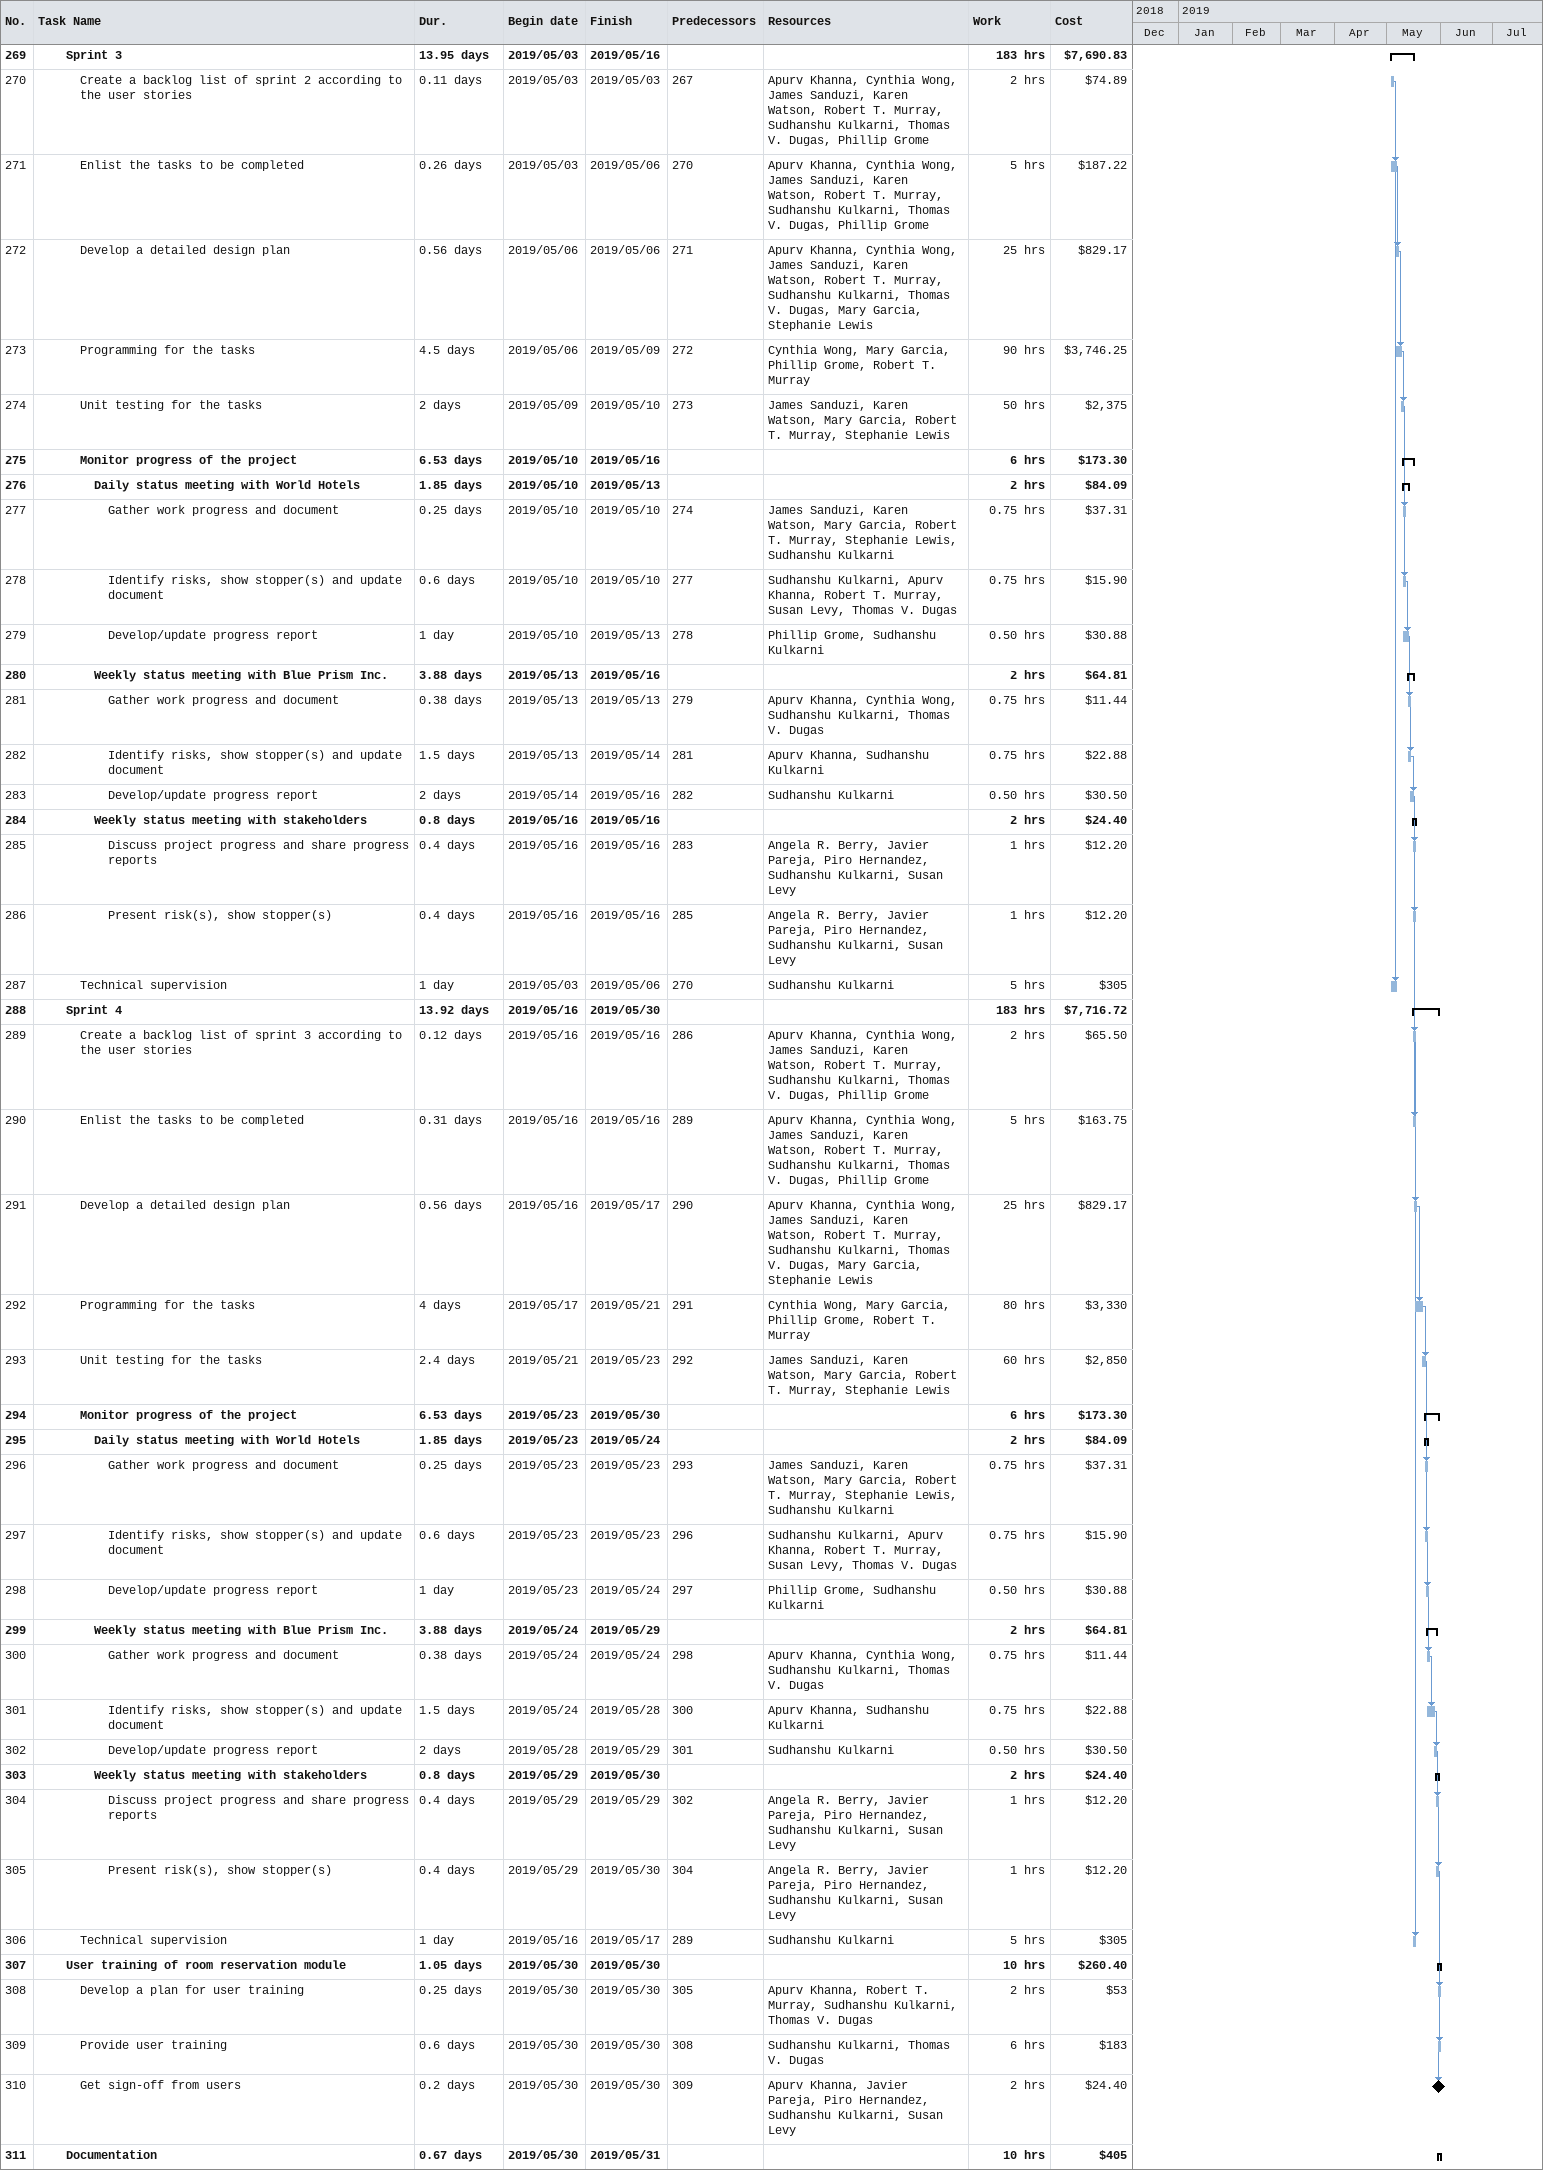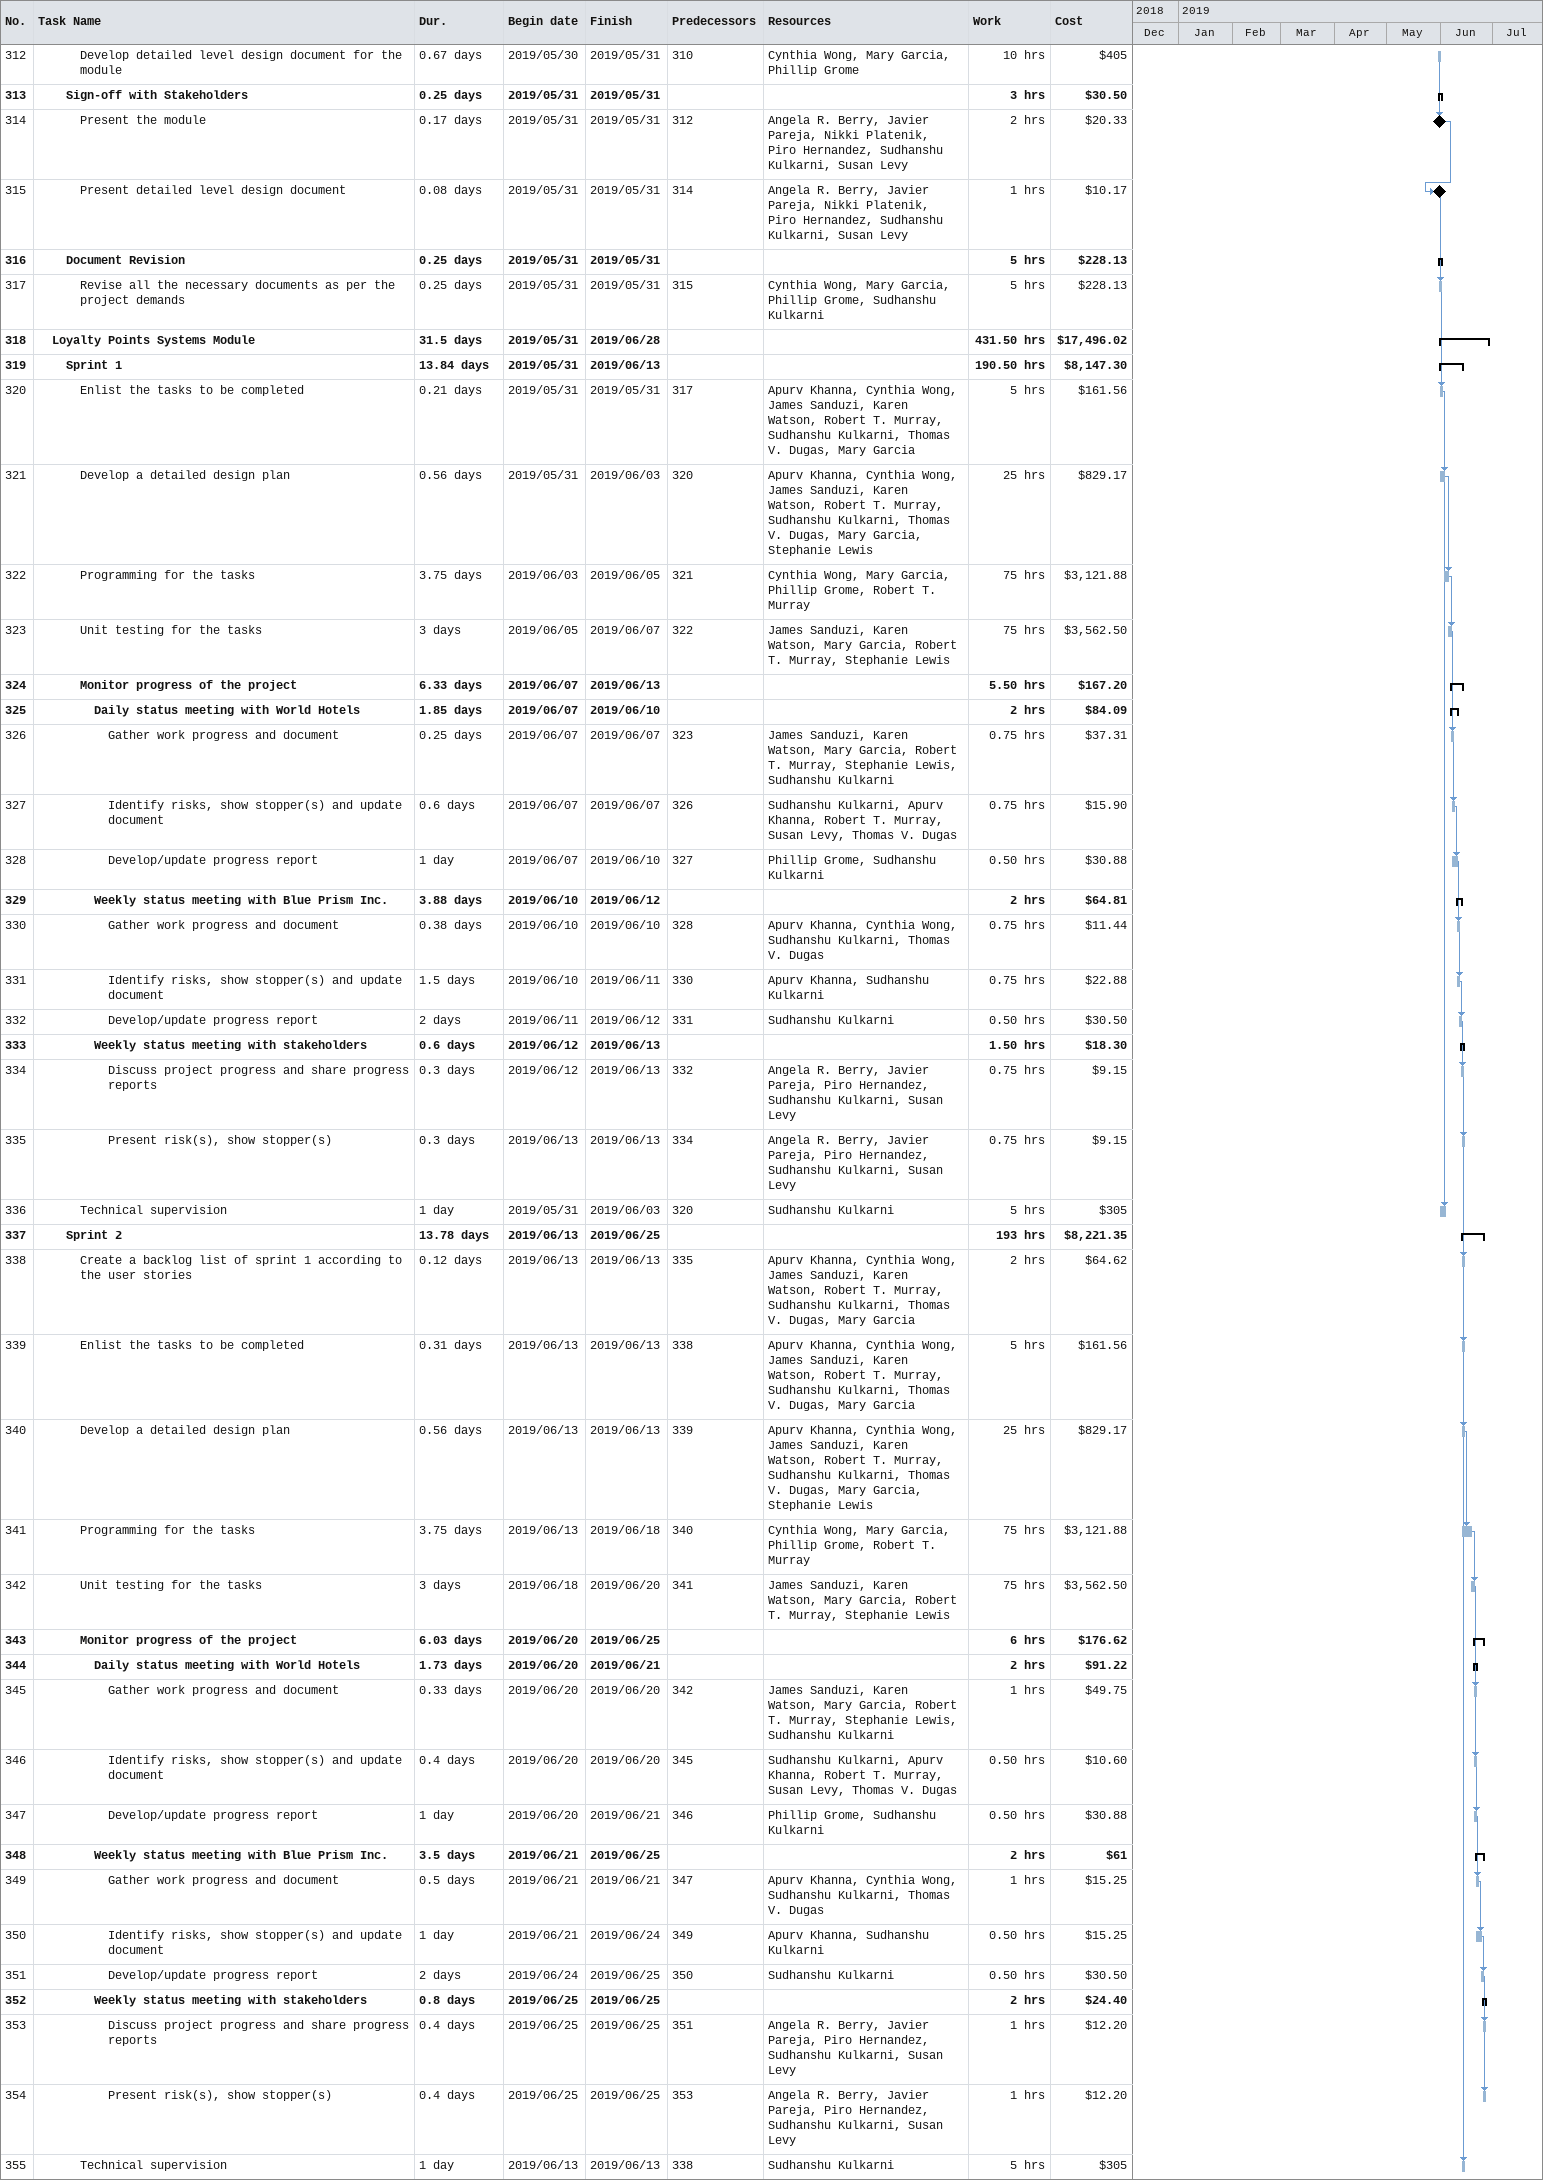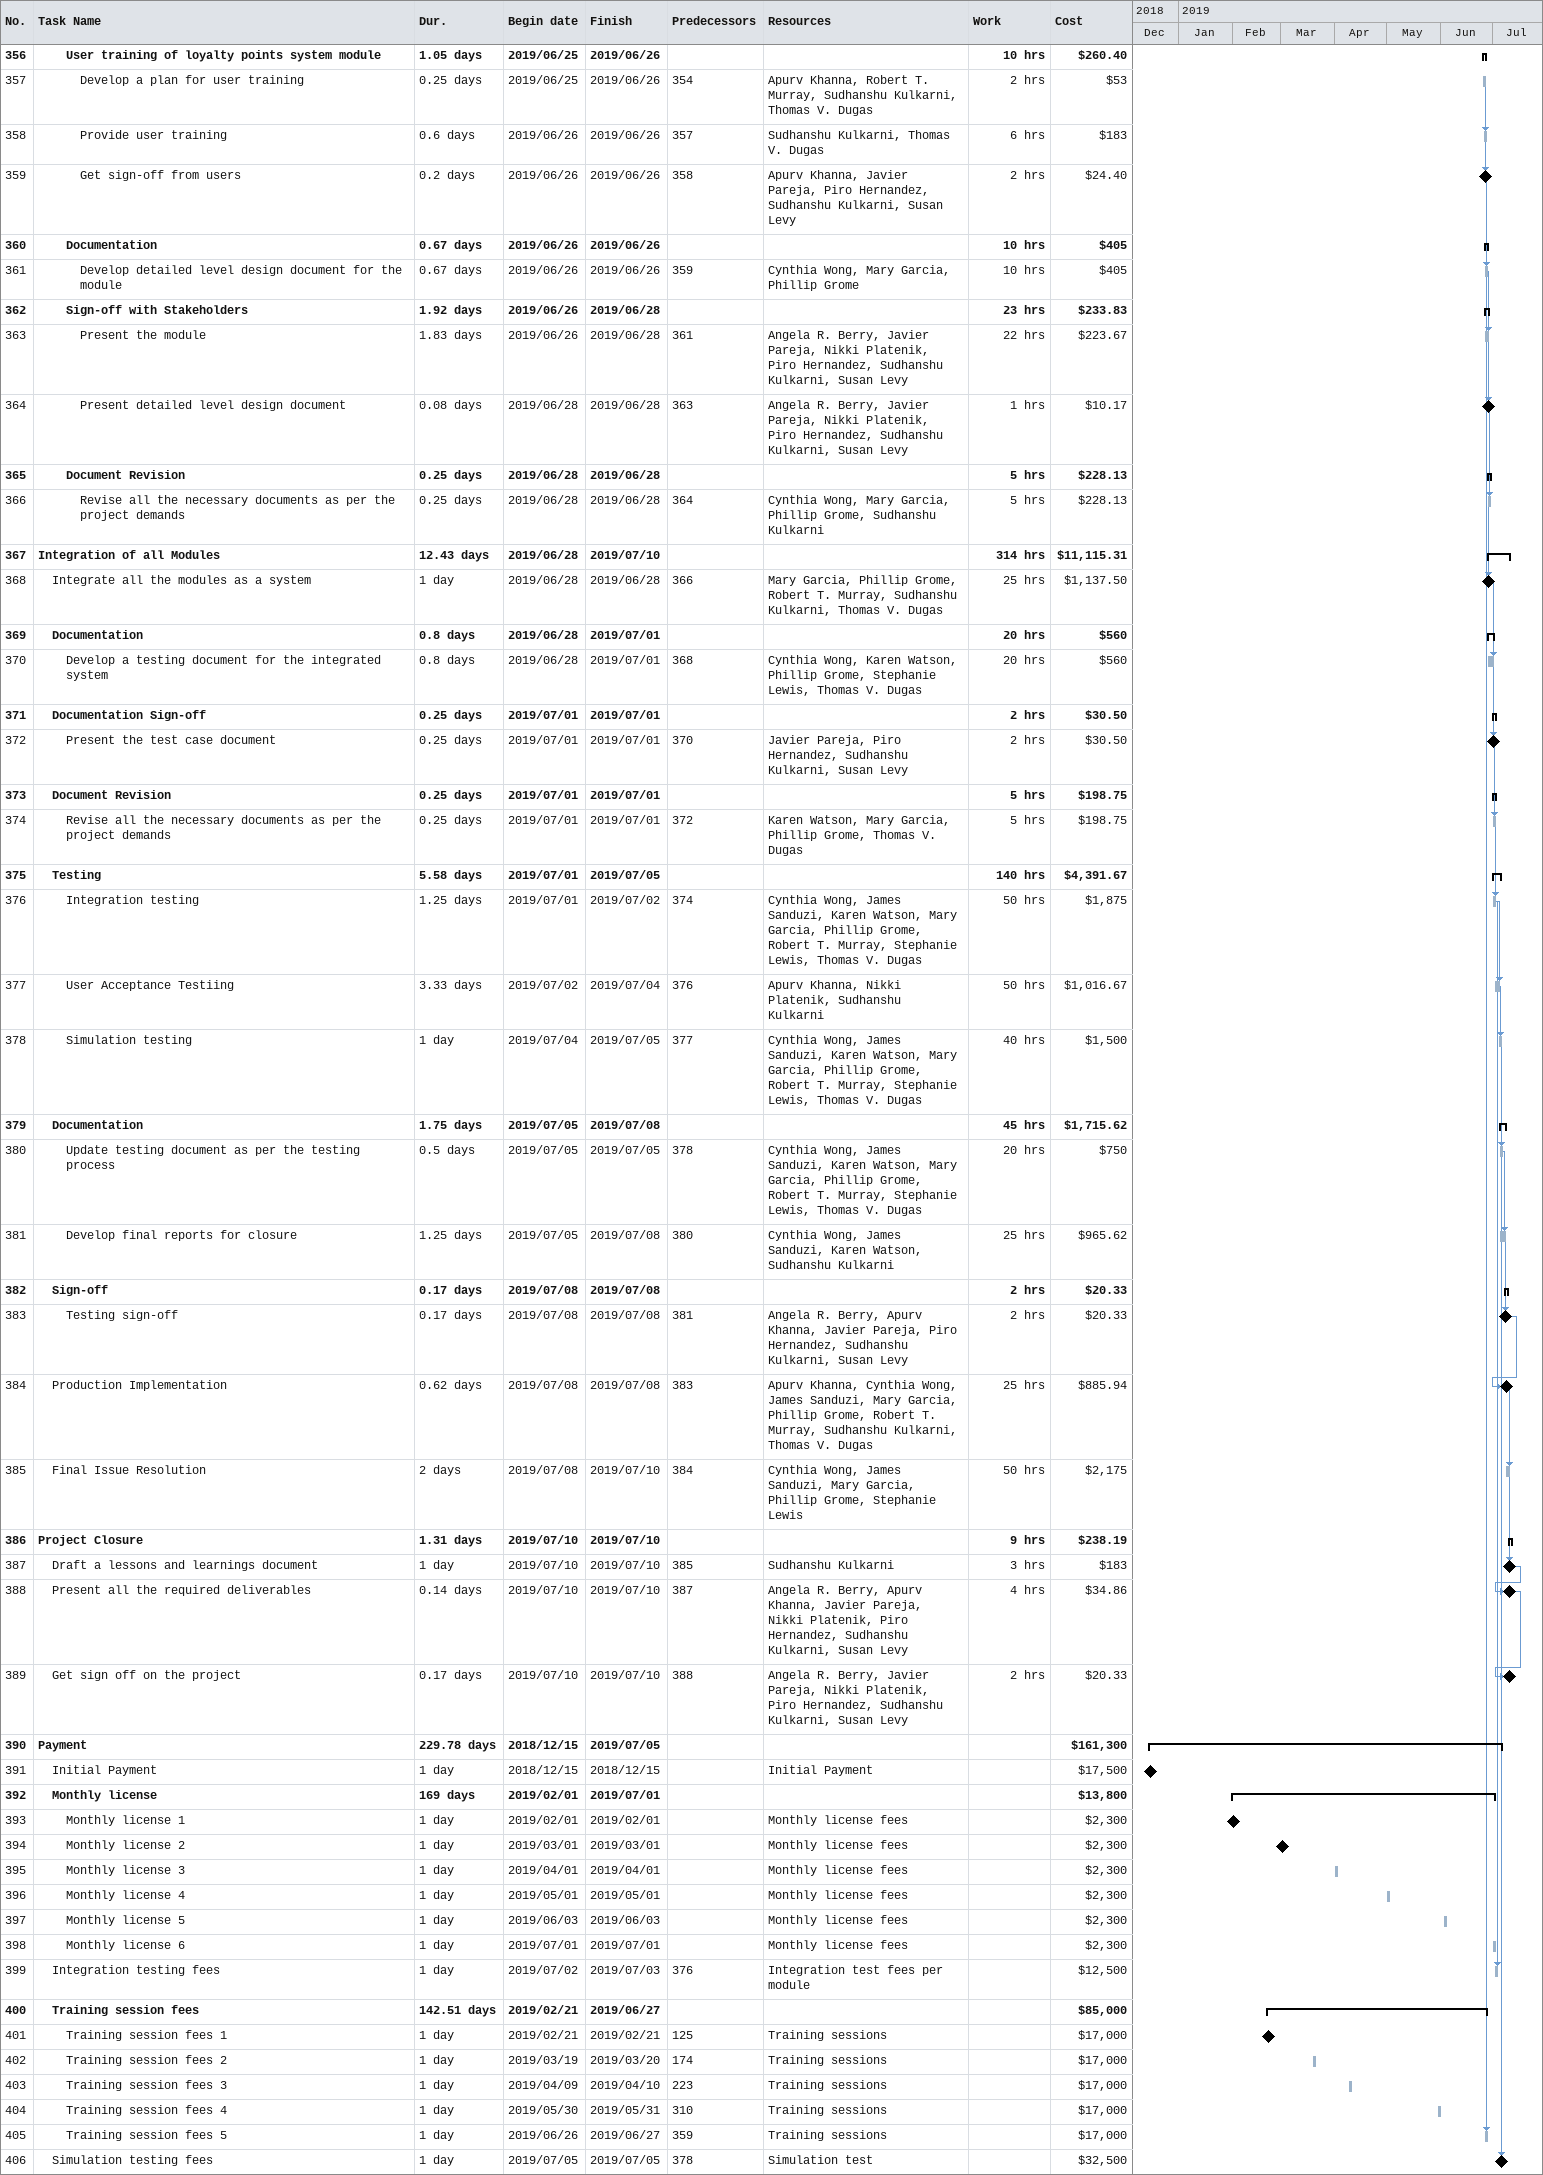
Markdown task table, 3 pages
| ID | Level | Task | Duration | Start | Finish | Predecessors | Resources | Work (h) | Cost ($) |
|---|---|---|---|---|---|---|---|---|---|
| 269 | 3 | **Sprint 3** | 13.95d | 2019-05-03 | 2019-05-16 |  |  | 183 | 7690.83 |
| 270 | 4 | Create a backlog list of sprint 2 according to the user stories | 0.11d | 2019-05-03 | 2019-05-03 | 267 | Apurv Khanna, Cynthia Wong, James Sanduzi, Karen Watson, Robert T. Murray, Sudhanshu Kulkarni, Thomas V. Dugas, Phillip Grome | 2 | 74.89 |
| 271 | 4 | Enlist the tasks to be completed | 0.26d | 2019-05-03 | 2019-05-06 | 270 | Apurv Khanna, Cynthia Wong, James Sanduzi, Karen Watson, Robert T. Murray, Sudhanshu Kulkarni, Thomas V. Dugas, Phillip Grome | 5 | 187.22 |
| 272 | 4 | Develop a detailed design plan | 0.56d | 2019-05-06 | 2019-05-06 | 271 | Apurv Khanna, Cynthia Wong, James Sanduzi, Karen Watson, Robert T. Murray, Sudhanshu Kulkarni, Thomas V. Dugas, Mary Garcia, Stephanie Lewis | 25 | 829.17 |
| 273 | 4 | Programming for the tasks | 4.5d | 2019-05-06 | 2019-05-09 | 272 | Cynthia Wong, Mary Garcia, Phillip Grome, Robert T. Murray | 90 | 3746.25 |
| 274 | 4 | Unit testing for the tasks | 2d | 2019-05-09 | 2019-05-10 | 273 | James Sanduzi, Karen Watson, Mary Garcia, Robert T. Murray, Stephanie Lewis | 50 | 2375 |
| 275 | 4 | **Monitor progress of the project** | 6.53d | 2019-05-10 | 2019-05-16 |  |  | 6 | 173.30 |
| 276 | 5 | **Daily status meeting with World Hotels** | 1.85d | 2019-05-10 | 2019-05-13 |  |  | 2 | 84.09 |
| 277 | 6 | Gather work progress and document | 0.25d | 2019-05-10 | 2019-05-10 | 274 | James Sanduzi, Karen Watson, Mary Garcia, Robert T. Murray, Stephanie Lewis, Sudhanshu Kulkarni | 0.75 | 37.31 |
| 278 | 6 | Identify risks, show stopper(s) and update document | 0.6d | 2019-05-10 | 2019-05-10 | 277 | Sudhanshu Kulkarni, Apurv Khanna, Robert T. Murray, Susan Levy, Thomas V. Dugas | 0.75 | 15.90 |
| 279 | 6 | Develop/update progress report | 1d | 2019-05-10 | 2019-05-13 | 278 | Phillip Grome, Sudhanshu Kulkarni | 0.50 | 30.88 |
| 280 | 5 | **Weekly status meeting with Blue Prism Inc.** | 3.88d | 2019-05-13 | 2019-05-16 |  |  | 2 | 64.81 |
| 281 | 6 | Gather work progress and document | 0.38d | 2019-05-13 | 2019-05-13 | 279 | Apurv Khanna, Cynthia Wong, Sudhanshu Kulkarni, Thomas V. Dugas | 0.75 | 11.44 |
| 282 | 6 | Identify risks, show stopper(s) and update document | 1.5d | 2019-05-13 | 2019-05-14 | 281 | Apurv Khanna, Sudhanshu Kulkarni | 0.75 | 22.88 |
| 283 | 6 | Develop/update progress report | 2d | 2019-05-14 | 2019-05-16 | 282 | Sudhanshu Kulkarni | 0.50 | 30.50 |
| 284 | 5 | **Weekly status meeting with stakeholders** | 0.8d | 2019-05-16 | 2019-05-16 |  |  | 2 | 24.40 |
| 285 | 6 | Discuss project progress and share progress reports | 0.4d | 2019-05-16 | 2019-05-16 | 283 | Angela R. Berry, Javier Pareja, Piro Hernandez, Sudhanshu Kulkarni, Susan Levy | 1 | 12.20 |
| 286 | 6 | Present risk(s), show stopper(s) | 0.4d | 2019-05-16 | 2019-05-16 | 285 | Angela R. Berry, Javier Pareja, Piro Hernandez, Sudhanshu Kulkarni, Susan Levy | 1 | 12.20 |
| 287 | 4 | Technical supervision | 1d | 2019-05-03 | 2019-05-06 | 270 | Sudhanshu Kulkarni | 5 | 305 |
| 288 | 3 | **Sprint 4** | 13.92d | 2019-05-16 | 2019-05-30 |  |  | 183 | 7716.72 |
| 289 | 4 | Create a backlog list of sprint 3 according to the user stories | 0.12d | 2019-05-16 | 2019-05-16 | 286 | Apurv Khanna, Cynthia Wong, James Sanduzi, Karen Watson, Robert T. Murray, Sudhanshu Kulkarni, Thomas V. Dugas, Phillip Grome | 2 | 65.50 |
| 290 | 4 | Enlist the tasks to be completed | 0.31d | 2019-05-16 | 2019-05-16 | 289 | Apurv Khanna, Cynthia Wong, James Sanduzi, Karen Watson, Robert T. Murray, Sudhanshu Kulkarni, Thomas V. Dugas, Phillip Grome | 5 | 163.75 |
| 291 | 4 | Develop a detailed design plan | 0.56d | 2019-05-16 | 2019-05-17 | 290 | Apurv Khanna, Cynthia Wong, James Sanduzi, Karen Watson, Robert T. Murray, Sudhanshu Kulkarni, Thomas V. Dugas, Mary Garcia, Stephanie Lewis | 25 | 829.17 |
| 292 | 4 | Programming for the tasks | 4d | 2019-05-17 | 2019-05-21 | 291 | Cynthia Wong, Mary Garcia, Phillip Grome, Robert T. Murray | 80 | 3330 |
| 293 | 4 | Unit testing for the tasks | 2.4d | 2019-05-21 | 2019-05-23 | 292 | James Sanduzi, Karen Watson, Mary Garcia, Robert T. Murray, Stephanie Lewis | 60 | 2850 |
| 294 | 4 | **Monitor progress of the project** | 6.53d | 2019-05-23 | 2019-05-30 |  |  | 6 | 173.30 |
| 295 | 5 | **Daily status meeting with World Hotels** | 1.85d | 2019-05-23 | 2019-05-24 |  |  | 2 | 84.09 |
| 296 | 6 | Gather work progress and document | 0.25d | 2019-05-23 | 2019-05-23 | 293 | James Sanduzi, Karen Watson, Mary Garcia, Robert T. Murray, Stephanie Lewis, Sudhanshu Kulkarni | 0.75 | 37.31 |
| 297 | 6 | Identify risks, show stopper(s) and update document | 0.6d | 2019-05-23 | 2019-05-23 | 296 | Sudhanshu Kulkarni, Apurv Khanna, Robert T. Murray, Susan Levy, Thomas V. Dugas | 0.75 | 15.90 |
| 298 | 6 | Develop/update progress report | 1d | 2019-05-23 | 2019-05-24 | 297 | Phillip Grome, Sudhanshu Kulkarni | 0.50 | 30.88 |
| 299 | 5 | **Weekly status meeting with Blue Prism Inc.** | 3.88d | 2019-05-24 | 2019-05-29 |  |  | 2 | 64.81 |
| 300 | 6 | Gather work progress and document | 0.38d | 2019-05-24 | 2019-05-24 | 298 | Apurv Khanna, Cynthia Wong, Sudhanshu Kulkarni, Thomas V. Dugas | 0.75 | 11.44 |
| 301 | 6 | Identify risks, show stopper(s) and update document | 1.5d | 2019-05-24 | 2019-05-28 | 300 | Apurv Khanna, Sudhanshu Kulkarni | 0.75 | 22.88 |
| 302 | 6 | Develop/update progress report | 2d | 2019-05-28 | 2019-05-29 | 301 | Sudhanshu Kulkarni | 0.50 | 30.50 |
| 303 | 5 | **Weekly status meeting with stakeholders** | 0.8d | 2019-05-29 | 2019-05-30 |  |  | 2 | 24.40 |
| 304 | 6 | Discuss project progress and share progress reports | 0.4d | 2019-05-29 | 2019-05-29 | 302 | Angela R. Berry, Javier Pareja, Piro Hernandez, Sudhanshu Kulkarni, Susan Levy | 1 | 12.20 |
| 305 | 6 | Present risk(s), show stopper(s) | 0.4d | 2019-05-29 | 2019-05-30 | 304 | Angela R. Berry, Javier Pareja, Piro Hernandez, Sudhanshu Kulkarni, Susan Levy | 1 | 12.20 |
| 306 | 4 | Technical supervision | 1d | 2019-05-16 | 2019-05-17 | 289 | Sudhanshu Kulkarni | 5 | 305 |
| 307 | 3 | **User training of room reservation module** | 1.05d | 2019-05-30 | 2019-05-30 |  |  | 10 | 260.40 |
| 308 | 4 | Develop a plan for user training | 0.25d | 2019-05-30 | 2019-05-30 | 305 | Apurv Khanna, Robert T. Murray, Sudhanshu Kulkarni, Thomas V. Dugas | 2 | 53 |
| 309 | 4 | Provide user training | 0.6d | 2019-05-30 | 2019-05-30 | 308 | Sudhanshu Kulkarni, Thomas V. Dugas | 6 | 183 |
| 310 | 4 | Get sign-off from users | 0.2d | 2019-05-30 | 2019-05-30 | 309 | Apurv Khanna, Javier Pareja, Piro Hernandez, Sudhanshu Kulkarni, Susan Levy | 2 | 24.40 |
| 311 | 3 | **Documentation** | 0.67d | 2019-05-30 | 2019-05-31 |  |  | 10 | 405 |
| 312 | 4 | Develop detailed level design document for the module | 0.67d | 2019-05-30 | 2019-05-31 | 310 | Cynthia Wong, Mary Garcia, Phillip Grome | 10 | 405 |
| 313 | 3 | **Sign-off with Stakeholders** | 0.25d | 2019-05-31 | 2019-05-31 |  |  | 3 | 30.50 |
| 314 | 4 | Present the module | 0.17d | 2019-05-31 | 2019-05-31 | 312 | Angela R. Berry, Javier Pareja, Nikki Platenik, Piro Hernandez, Sudhanshu Kulkarni, Susan Levy | 2 | 20.33 |
| 315 | 4 | Present detailed level design document | 0.08d | 2019-05-31 | 2019-05-31 | 314 | Angela R. Berry, Javier Pareja, Nikki Platenik, Piro Hernandez, Sudhanshu Kulkarni, Susan Levy | 1 | 10.17 |
| 316 | 3 | **Document Revision** | 0.25d | 2019-05-31 | 2019-05-31 |  |  | 5 | 228.13 |
| 317 | 4 | Revise all the necessary documents as per the project demands | 0.25d | 2019-05-31 | 2019-05-31 | 315 | Cynthia Wong, Mary Garcia, Phillip Grome, Sudhanshu Kulkarni | 5 | 228.13 |
| 318 | 2 | **Loyalty Points Systems Module** | 31.5d | 2019-05-31 | 2019-06-28 |  |  | 431.50 | 17496.02 |
| 319 | 3 | **Sprint 1** | 13.84d | 2019-05-31 | 2019-06-13 |  |  | 190.50 | 8147.30 |
| 320 | 4 | Enlist the tasks to be completed | 0.21d | 2019-05-31 | 2019-05-31 | 317 | Apurv Khanna, Cynthia Wong, James Sanduzi, Karen Watson, Robert T. Murray, Sudhanshu Kulkarni, Thomas V. Dugas, Mary Garcia | 5 | 161.56 |
| 321 | 4 | Develop a detailed design plan | 0.56d | 2019-05-31 | 2019-06-03 | 320 | Apurv Khanna, Cynthia Wong, James Sanduzi, Karen Watson, Robert T. Murray, Sudhanshu Kulkarni, Thomas V. Dugas, Mary Garcia, Stephanie Lewis | 25 | 829.17 |
| 322 | 4 | Programming for the tasks | 3.75d | 2019-06-03 | 2019-06-05 | 321 | Cynthia Wong, Mary Garcia, Phillip Grome, Robert T. Murray | 75 | 3121.88 |
| 323 | 4 | Unit testing for the tasks | 3d | 2019-06-05 | 2019-06-07 | 322 | James Sanduzi, Karen Watson, Mary Garcia, Robert T. Murray, Stephanie Lewis | 75 | 3562.50 |
| 324 | 4 | **Monitor progress of the project** | 6.33d | 2019-06-07 | 2019-06-13 |  |  | 5.50 | 167.20 |
| 325 | 5 | **Daily status meeting with World Hotels** | 1.85d | 2019-06-07 | 2019-06-10 |  |  | 2 | 84.09 |
| 326 | 6 | Gather work progress and document | 0.25d | 2019-06-07 | 2019-06-07 | 323 | James Sanduzi, Karen Watson, Mary Garcia, Robert T. Murray, Stephanie Lewis, Sudhanshu Kulkarni | 0.75 | 37.31 |
| 327 | 6 | Identify risks, show stopper(s) and update document | 0.6d | 2019-06-07 | 2019-06-07 | 326 | Sudhanshu Kulkarni, Apurv Khanna, Robert T. Murray, Susan Levy, Thomas V. Dugas | 0.75 | 15.90 |
| 328 | 6 | Develop/update progress report | 1d | 2019-06-07 | 2019-06-10 | 327 | Phillip Grome, Sudhanshu Kulkarni | 0.50 | 30.88 |
| 329 | 5 | **Weekly status meeting with Blue Prism Inc.** | 3.88d | 2019-06-10 | 2019-06-12 |  |  | 2 | 64.81 |
| 330 | 6 | Gather work progress and document | 0.38d | 2019-06-10 | 2019-06-10 | 328 | Apurv Khanna, Cynthia Wong, Sudhanshu Kulkarni, Thomas V. Dugas | 0.75 | 11.44 |
| 331 | 6 | Identify risks, show stopper(s) and update document | 1.5d | 2019-06-10 | 2019-06-11 | 330 | Apurv Khanna, Sudhanshu Kulkarni | 0.75 | 22.88 |
| 332 | 6 | Develop/update progress report | 2d | 2019-06-11 | 2019-06-12 | 331 | Sudhanshu Kulkarni | 0.50 | 30.50 |
| 333 | 5 | **Weekly status meeting with stakeholders** | 0.6d | 2019-06-12 | 2019-06-13 |  |  | 1.50 | 18.30 |
| 334 | 6 | Discuss project progress and share progress reports | 0.3d | 2019-06-12 | 2019-06-13 | 332 | Angela R. Berry, Javier Pareja, Piro Hernandez, Sudhanshu Kulkarni, Susan Levy | 0.75 | 9.15 |
| 335 | 6 | Present risk(s), show stopper(s) | 0.3d | 2019-06-13 | 2019-06-13 | 334 | Angela R. Berry, Javier Pareja, Piro Hernandez, Sudhanshu Kulkarni, Susan Levy | 0.75 | 9.15 |
| 336 | 4 | Technical supervision | 1d | 2019-05-31 | 2019-06-03 | 320 | Sudhanshu Kulkarni | 5 | 305 |
| 337 | 3 | **Sprint 2** | 13.78d | 2019-06-13 | 2019-06-25 |  |  | 193 | 8221.35 |
| 338 | 4 | Create a backlog list of sprint 1 according to the user stories | 0.12d | 2019-06-13 | 2019-06-13 | 335 | Apurv Khanna, Cynthia Wong, James Sanduzi, Karen Watson, Robert T. Murray, Sudhanshu Kulkarni, Thomas V. Dugas, Mary Garcia | 2 | 64.62 |
| 339 | 4 | Enlist the tasks to be completed | 0.31d | 2019-06-13 | 2019-06-13 | 338 | Apurv Khanna, Cynthia Wong, James Sanduzi, Karen Watson, Robert T. Murray, Sudhanshu Kulkarni, Thomas V. Dugas, Mary Garcia | 5 | 161.56 |
| 340 | 4 | Develop a detailed design plan | 0.56d | 2019-06-13 | 2019-06-13 | 339 | Apurv Khanna, Cynthia Wong, James Sanduzi, Karen Watson, Robert T. Murray, Sudhanshu Kulkarni, Thomas V. Dugas, Mary Garcia, Stephanie Lewis | 25 | 829.17 |
| 341 | 4 | Programming for the tasks | 3.75d | 2019-06-13 | 2019-06-18 | 340 | Cynthia Wong, Mary Garcia, Phillip Grome, Robert T. Murray | 75 | 3121.88 |
| 342 | 4 | Unit testing for the tasks | 3d | 2019-06-18 | 2019-06-20 | 341 | James Sanduzi, Karen Watson, Mary Garcia, Robert T. Murray, Stephanie Lewis | 75 | 3562.50 |
| 343 | 4 | **Monitor progress of the project** | 6.03d | 2019-06-20 | 2019-06-25 |  |  | 6 | 176.62 |
| 344 | 5 | **Daily status meeting with World Hotels** | 1.73d | 2019-06-20 | 2019-06-21 |  |  | 2 | 91.22 |
| 345 | 6 | Gather work progress and document | 0.33d | 2019-06-20 | 2019-06-20 | 342 | James Sanduzi, Karen Watson, Mary Garcia, Robert T. Murray, Stephanie Lewis, Sudhanshu Kulkarni | 1 | 49.75 |
| 346 | 6 | Identify risks, show stopper(s) and update document | 0.4d | 2019-06-20 | 2019-06-20 | 345 | Sudhanshu Kulkarni, Apurv Khanna, Robert T. Murray, Susan Levy, Thomas V. Dugas | 0.50 | 10.60 |
| 347 | 6 | Develop/update progress report | 1d | 2019-06-20 | 2019-06-21 | 346 | Phillip Grome, Sudhanshu Kulkarni | 0.50 | 30.88 |
| 348 | 5 | **Weekly status meeting with Blue Prism Inc.** | 3.5d | 2019-06-21 | 2019-06-25 |  |  | 2 | 61 |
| 349 | 6 | Gather work progress and document | 0.5d | 2019-06-21 | 2019-06-21 | 347 | Apurv Khanna, Cynthia Wong, Sudhanshu Kulkarni, Thomas V. Dugas | 1 | 15.25 |
| 350 | 6 | Identify risks, show stopper(s) and update document | 1d | 2019-06-21 | 2019-06-24 | 349 | Apurv Khanna, Sudhanshu Kulkarni | 0.50 | 15.25 |
| 351 | 6 | Develop/update progress report | 2d | 2019-06-24 | 2019-06-25 | 350 | Sudhanshu Kulkarni | 0.50 | 30.50 |
| 352 | 5 | **Weekly status meeting with stakeholders** | 0.8d | 2019-06-25 | 2019-06-25 |  |  | 2 | 24.40 |
| 353 | 6 | Discuss project progress and share progress reports | 0.4d | 2019-06-25 | 2019-06-25 | 351 | Angela R. Berry, Javier Pareja, Piro Hernandez, Sudhanshu Kulkarni, Susan Levy | 1 | 12.20 |
| 354 | 6 | Present risk(s), show stopper(s) | 0.4d | 2019-06-25 | 2019-06-25 | 353 | Angela R. Berry, Javier Pareja, Piro Hernandez, Sudhanshu Kulkarni, Susan Levy | 1 | 12.20 |
| 355 | 4 | Technical supervision | 1d | 2019-06-13 | 2019-06-13 | 338 | Sudhanshu Kulkarni | 5 | 305 |
| 356 | 3 | **User training of loyalty points system module** | 1.05d | 2019-06-25 | 2019-06-26 |  |  | 10 | 260.40 |
| 357 | 4 | Develop a plan for user training | 0.25d | 2019-06-25 | 2019-06-26 | 354 | Apurv Khanna, Robert T. Murray, Sudhanshu Kulkarni, Thomas V. Dugas | 2 | 53 |
| 358 | 4 | Provide user training | 0.6d | 2019-06-26 | 2019-06-26 | 357 | Sudhanshu Kulkarni, Thomas V. Dugas | 6 | 183 |
| 359 | 4 | Get sign-off from users | 0.2d | 2019-06-26 | 2019-06-26 | 358 | Apurv Khanna, Javier Pareja, Piro Hernandez, Sudhanshu Kulkarni, Susan Levy | 2 | 24.40 |
| 360 | 3 | **Documentation** | 0.67d | 2019-06-26 | 2019-06-26 |  |  | 10 | 405 |
| 361 | 4 | Develop detailed level design document for the module | 0.67d | 2019-06-26 | 2019-06-26 | 359 | Cynthia Wong, Mary Garcia, Phillip Grome | 10 | 405 |
| 362 | 3 | **Sign-off with Stakeholders** | 1.92d | 2019-06-26 | 2019-06-28 |  |  | 23 | 233.83 |
| 363 | 4 | Present the module | 1.83d | 2019-06-26 | 2019-06-28 | 361 | Angela R. Berry, Javier Pareja, Nikki Platenik, Piro Hernandez, Sudhanshu Kulkarni, Susan Levy | 22 | 223.67 |
| 364 | 4 | Present detailed level design document | 0.08d | 2019-06-28 | 2019-06-28 | 363 | Angela R. Berry, Javier Pareja, Nikki Platenik, Piro Hernandez, Sudhanshu Kulkarni, Susan Levy | 1 | 10.17 |
| 365 | 3 | **Document Revision** | 0.25d | 2019-06-28 | 2019-06-28 |  |  | 5 | 228.13 |
| 366 | 4 | Revise all the necessary documents as per the project demands | 0.25d | 2019-06-28 | 2019-06-28 | 364 | Cynthia Wong, Mary Garcia, Phillip Grome, Sudhanshu Kulkarni | 5 | 228.13 |
| 367 | 1 | **Integration of all Modules** | 12.43d | 2019-06-28 | 2019-07-10 |  |  | 314 | 11115.31 |
| 368 | 2 | Integrate all the modules as a system | 1d | 2019-06-28 | 2019-06-28 | 366 | Mary Garcia, Phillip Grome, Robert T. Murray, Sudhanshu Kulkarni, Thomas V. Dugas | 25 | 1137.50 |
| 369 | 2 | **Documentation** | 0.8d | 2019-06-28 | 2019-07-01 |  |  | 20 | 560 |
| 370 | 3 | Develop a testing document for the integrated system | 0.8d | 2019-06-28 | 2019-07-01 | 368 | Cynthia Wong, Karen Watson, Phillip Grome, Stephanie Lewis, Thomas V. Dugas | 20 | 560 |
| 371 | 2 | **Documentation Sign-off** | 0.25d | 2019-07-01 | 2019-07-01 |  |  | 2 | 30.50 |
| 372 | 3 | Present the test case document | 0.25d | 2019-07-01 | 2019-07-01 | 370 | Javier Pareja, Piro Hernandez, Sudhanshu Kulkarni, Susan Levy | 2 | 30.50 |
| 373 | 2 | **Document Revision** | 0.25d | 2019-07-01 | 2019-07-01 |  |  | 5 | 198.75 |
| 374 | 3 | Revise all the necessary documents as per the project demands | 0.25d | 2019-07-01 | 2019-07-01 | 372 | Karen Watson, Mary Garcia, Phillip Grome, Thomas V. Dugas | 5 | 198.75 |
| 375 | 2 | **Testing** | 5.58d | 2019-07-01 | 2019-07-05 |  |  | 140 | 4391.67 |
| 376 | 3 | Integration testing | 1.25d | 2019-07-01 | 2019-07-02 | 374 | Cynthia Wong, James Sanduzi, Karen Watson, Mary Garcia, Phillip Grome, Robert T. Murray, Stephanie Lewis, Thomas V. Dugas | 50 | 1875 |
| 377 | 3 | User Acceptance Testiing | 3.33d | 2019-07-02 | 2019-07-04 | 376 | Apurv Khanna, Nikki Platenik, Sudhanshu Kulkarni | 50 | 1016.67 |
| 378 | 3 | Simulation testing | 1d | 2019-07-04 | 2019-07-05 | 377 | Cynthia Wong, James Sanduzi, Karen Watson, Mary Garcia, Phillip Grome, Robert T. Murray, Stephanie Lewis, Thomas V. Dugas | 40 | 1500 |
| 379 | 2 | **Documentation** | 1.75d | 2019-07-05 | 2019-07-08 |  |  | 45 | 1715.62 |
| 380 | 3 | Update testing document as per the testing process | 0.5d | 2019-07-05 | 2019-07-05 | 378 | Cynthia Wong, James Sanduzi, Karen Watson, Mary Garcia, Phillip Grome, Robert T. Murray, Stephanie Lewis, Thomas V. Dugas | 20 | 750 |
| 381 | 3 | Develop final reports for closure | 1.25d | 2019-07-05 | 2019-07-08 | 380 | Cynthia Wong, James Sanduzi, Karen Watson, Sudhanshu Kulkarni | 25 | 965.62 |
| 382 | 2 | **Sign-off** | 0.17d | 2019-07-08 | 2019-07-08 |  |  | 2 | 20.33 |
| 383 | 3 | Testing sign-off | 0.17d | 2019-07-08 | 2019-07-08 | 381 | Angela R. Berry, Apurv Khanna, Javier Pareja, Piro Hernandez, Sudhanshu Kulkarni, Susan Levy | 2 | 20.33 |
| 384 | 2 | Production Implementation | 0.62d | 2019-07-08 | 2019-07-08 | 383 | Apurv Khanna, Cynthia Wong, James Sanduzi, Mary Garcia, Phillip Grome, Robert T. Murray, Sudhanshu Kulkarni, Thomas V. Dugas | 25 | 885.94 |
| 385 | 2 | Final Issue Resolution | 2d | 2019-07-08 | 2019-07-10 | 384 | Cynthia Wong, James Sanduzi, Mary Garcia, Phillip Grome, Stephanie Lewis | 50 | 2175 |
| 386 | 1 | **Project Closure** | 1.31d | 2019-07-10 | 2019-07-10 |  |  | 9 | 238.19 |
| 387 | 2 | Draft a lessons and learnings document | 1d | 2019-07-10 | 2019-07-10 | 385 | Sudhanshu Kulkarni | 3 | 183 |
| 388 | 2 | Present all the required deliverables | 0.14d | 2019-07-10 | 2019-07-10 | 387 | Angela R. Berry, Apurv Khanna, Javier Pareja, Nikki Platenik, Piro Hernandez, Sudhanshu Kulkarni, Susan Levy | 4 | 34.86 |
| 389 | 2 | Get sign off on the project | 0.17d | 2019-07-10 | 2019-07-10 | 388 | Angela R. Berry, Javier Pareja, Nikki Platenik, Piro Hernandez, Sudhanshu Kulkarni, Susan Levy | 2 | 20.33 |
| 390 | 1 | **Payment** | 229.78d | 2018-12-15 | 2019-07-05 |  |  |  | 161300 |
| 391 | 2 | Initial Payment | 1d | 2018-12-15 | 2018-12-15 |  | Initial Payment |  | 17500 |
| 392 | 2 | **Monthly license** | 169d | 2019-02-01 | 2019-07-01 |  |  |  | 13800 |
| 393 | 3 | Monthly license 1 | 1d | 2019-02-01 | 2019-02-01 |  | Monthly license fees |  | 2300 |
| 394 | 3 | Monthly license 2 | 1d | 2019-03-01 | 2019-03-01 |  | Monthly license fees |  | 2300 |
| 395 | 3 | Monthly license 3 | 1d | 2019-04-01 | 2019-04-01 |  | Monthly license fees |  | 2300 |
| 396 | 3 | Monthly license 4 | 1d | 2019-05-01 | 2019-05-01 |  | Monthly license fees |  | 2300 |
| 397 | 3 | Monthly license 5 | 1d | 2019-06-03 | 2019-06-03 |  | Monthly license fees |  | 2300 |
| 398 | 3 | Monthly license 6 | 1d | 2019-07-01 | 2019-07-01 |  | Monthly license fees |  | 2300 |
| 399 | 2 | Integration testing fees | 1d | 2019-07-02 | 2019-07-03 | 376 | Integration test fees per module |  | 12500 |
| 400 | 2 | **Training session fees** | 142.51d | 2019-02-21 | 2019-06-27 |  |  |  | 85000 |
| 401 | 3 | Training session fees 1 | 1d | 2019-02-21 | 2019-02-21 | 125 | Training sessions |  | 17000 |
| 402 | 3 | Training session fees 2 | 1d | 2019-03-19 | 2019-03-20 | 174 | Training sessions |  | 17000 |
| 403 | 3 | Training session fees 3 | 1d | 2019-04-09 | 2019-04-10 | 223 | Training sessions |  | 17000 |
| 404 | 3 | Training session fees 4 | 1d | 2019-05-30 | 2019-05-31 | 310 | Training sessions |  | 17000 |
| 405 | 3 | Training session fees 5 | 1d | 2019-06-26 | 2019-06-27 | 359 | Training sessions |  | 17000 |
| 406 | 2 | Simulation testing fees | 1d | 2019-07-05 | 2019-07-05 | 378 | Simulation test |  | 32500 |
